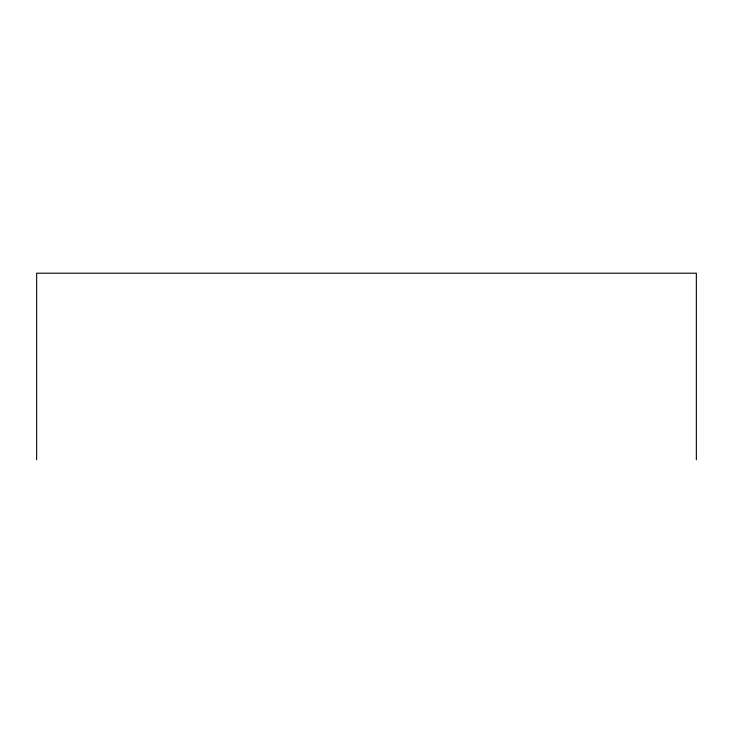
<?xml version="1.0" encoding="UTF-8"?>
<svg xmlns="http://www.w3.org/2000/svg" width="733" height="733" viewBox="0 0 733 733"><rect width="100%" height="100%" fill="white"/><g stroke="black" fill="none" stroke-linecap="round" stroke-linejoin="round"><path stroke-width="1.1" d="M696.35 459.793L696.35 273.207L36.65 273.207L36.65 459.793"/></g></svg>
